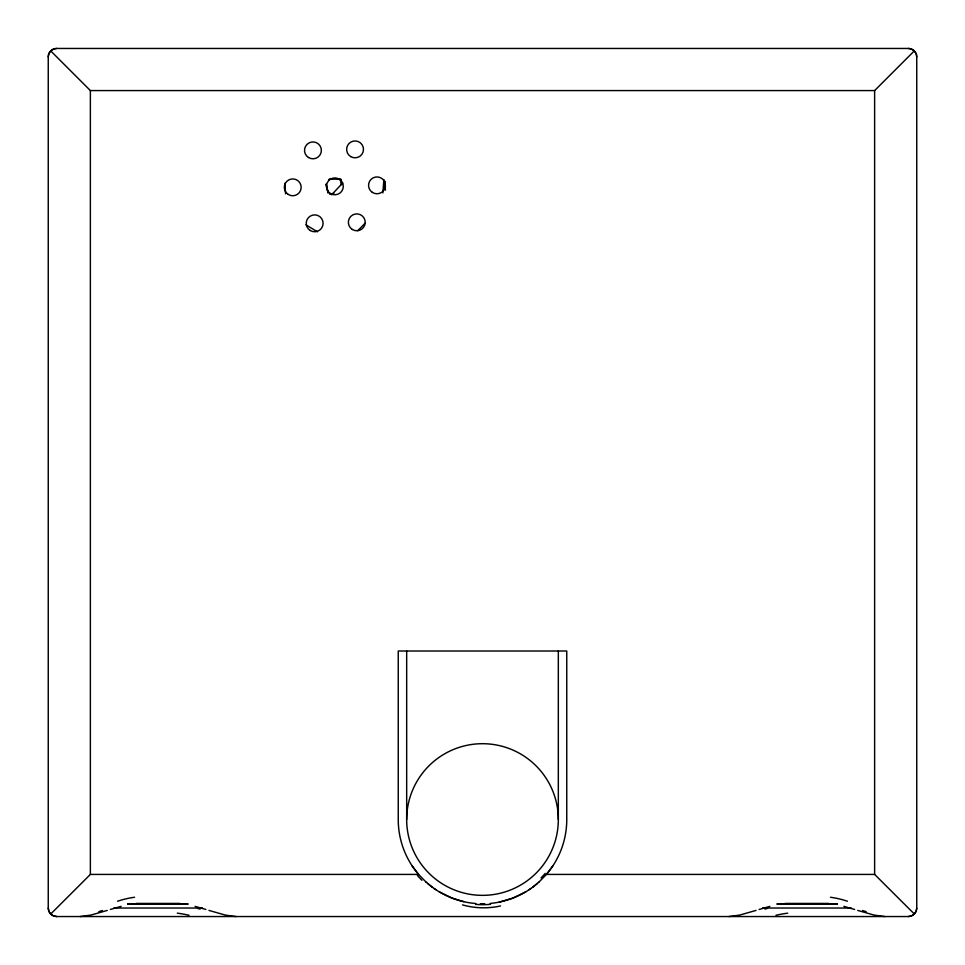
<?xml version="1.0" encoding="UTF-8"?>
<svg xmlns="http://www.w3.org/2000/svg" width="965" height="965" viewBox="0 0 965 965"><rect width="100%" height="100%" fill="white"/><g stroke="black" fill="none" stroke-linecap="round" stroke-linejoin="round"><path stroke-width="1.45" d="M50.65 914.012L48.877 911.322L48.25 908.174L48.25 56.875C48.129 52.375 52.17 48.334 56.67 48.455L908.33 48.455C912.83 48.334 916.871 52.375 916.75 56.875L916.75 908.125A8.42 8.42 0 0 1 908.33 916.545L56.67 916.545L53.437 915.906L50.687 914.048L90.372 874.423L90.372 90.577L50.723 50.916M916.75 908.21L916.123 911.322L914.35 914.012L874.628 874.423L874.628 90.577L914.277 50.916M382.852 192.903L383.889 179.526M552.849 865.907L546.383 874.459L539.049 881.986M331.598 194.821L342.72 182.964M357.75 230.695L365.084 223.265M914.277 914.084L911.611 915.881L908.367 916.545M539.025 882.01L532.62 887.257M537.445 883.397C524.272 894.784 507.481 901.889 490.136 903.433M529.242 889.634L530.919 888.476M525.78 891.817L512.958 898.077L499.158 902.118M107.26 910.417L90.915 915.085L80.143 916.545M756.041 910.417L739.685 915.085L728.925 916.545M110.36 909.464L121.108 906.376M759.129 909.464L769.877 906.376M328.546 179.562L332.841 178.815M329.608 194.134L333.902 193.374M136.27 903.433L179.96 903.433M785.04 903.433L828.73 903.433M90.372 90.577L874.628 90.577M90.372 874.423L418.581 874.423A84.257 84.257 0 0 1 398.243 819.526L398.243 651.013L566.757 651.013L566.757 819.526A84.257 84.257 0 0 1 546.419 874.423L874.628 874.423M127.621 903.783L187.898 903.783M480.244 903.783L484.756 903.783M777.102 903.783L837.379 903.783M127.633 904.253L187.91 904.253M777.09 904.253L837.367 904.253M113.798 908.029L202.433 908.029M762.567 908.029L851.202 908.029M56.633 916.545L56.67 916.545A8.42 8.42 0 0 1 48.25 908.125M884.857 916.545L874.085 915.085L857.74 910.417M236.075 916.545L225.315 915.085L208.959 910.417M329.982 178.863L341.453 179.49M475.938 903.529C458.218 902.178 441.005 895.025 427.555 883.397M463.815 901.684L452.042 898.077L439.22 891.817M843.893 906.376L854.64 909.464M195.123 906.376L205.871 909.464M305.953 224.881L317.497 231.781M434.057 888.463L435.746 889.621M432.38 887.257L425.975 882.01M425.951 881.986L418.617 874.459L412.151 865.907M325.893 184.219L328.341 192.723M340.247 178.995L341.236 184.725M326.423 184.363L327.931 192.952M284.916 183.302L285.543 193.832M385.059 181.42L385.409 190.153M558.325 651.013L558.325 819.526A75.825 75.825 0 0 1 444.588 885.195A75.825 75.825 0 0 1 444.588 753.858A75.825 75.825 0 0 1 558.325 819.526M406.675 651.013L406.675 819.526M908.33 48.455A8.42 8.42 0 0 1 916.75 56.875M48.25 56.875A8.42 8.42 0 0 1 56.67 48.455M421.91 880.297A58.491 42.05 49.7 0 1 417.399 875.448M830.419 897.257A69.432 48.515 0.5 0 1 847.427 901.238M862.626 910.526A90.541 6.815 15.1 0 1 866.16 911.648M764.956 909.114A90.541 4.33 -15.9 0 1 767.44 908.367M775.981 915.254A69.432 32.508 -5.6 0 1 787.705 913.155M117.573 901.238A69.432 48.515 -0.5 0 1 134.581 897.257M98.84 911.648A90.541 6.815 -15.1 0 1 102.374 910.526M197.56 908.367A90.541 4.33 15.9 0 1 200.044 909.114M177.295 913.155A69.432 32.508 5.6 0 1 189.019 915.254M545.225 873.385A58.491 38.914 -49.3 0 1 541.063 877.897M490.534 904.326A38.443 18.299 0.3 0 1 475.624 904.374M500.546 905.942A63.581 51.459 2.4 0 1 462.5 904.893M350.681 156.571A8.42 8.42 0 0 0 363.479 149.563A8.42 8.42 0 0 0 351.019 141.988A8.42 8.42 0 0 0 350.681 156.571M308.498 157.524A8.42 8.42 0 0 0 321.369 150.637A8.42 8.42 0 0 0 308.969 142.941A8.42 8.42 0 0 0 308.498 157.524M288.065 194.339A8.42 8.42 0 0 0 301.152 187.898A8.42 8.42 0 0 0 289.03 179.779A8.42 8.42 0 0 0 288.065 194.339M310.284 230.514A8.42 8.42 0 0 0 323.094 223.506A8.42 8.42 0 0 0 310.621 215.919A8.42 8.42 0 0 0 310.284 230.514M352.334 229.477A8.42 8.42 0 0 0 365.204 222.589A8.42 8.42 0 0 0 352.804 214.893A8.42 8.42 0 0 0 352.334 229.477M372.297 192.349A8.42 8.42 0 0 0 385.385 185.907A8.42 8.42 0 0 0 373.262 177.789A8.42 8.42 0 0 0 372.297 192.349M330.488 193.543A8.42 8.42 0 0 0 343.287 186.534A8.42 8.42 0 0 0 330.814 178.959A8.42 8.42 0 0 0 330.488 193.543"/></g></svg>
